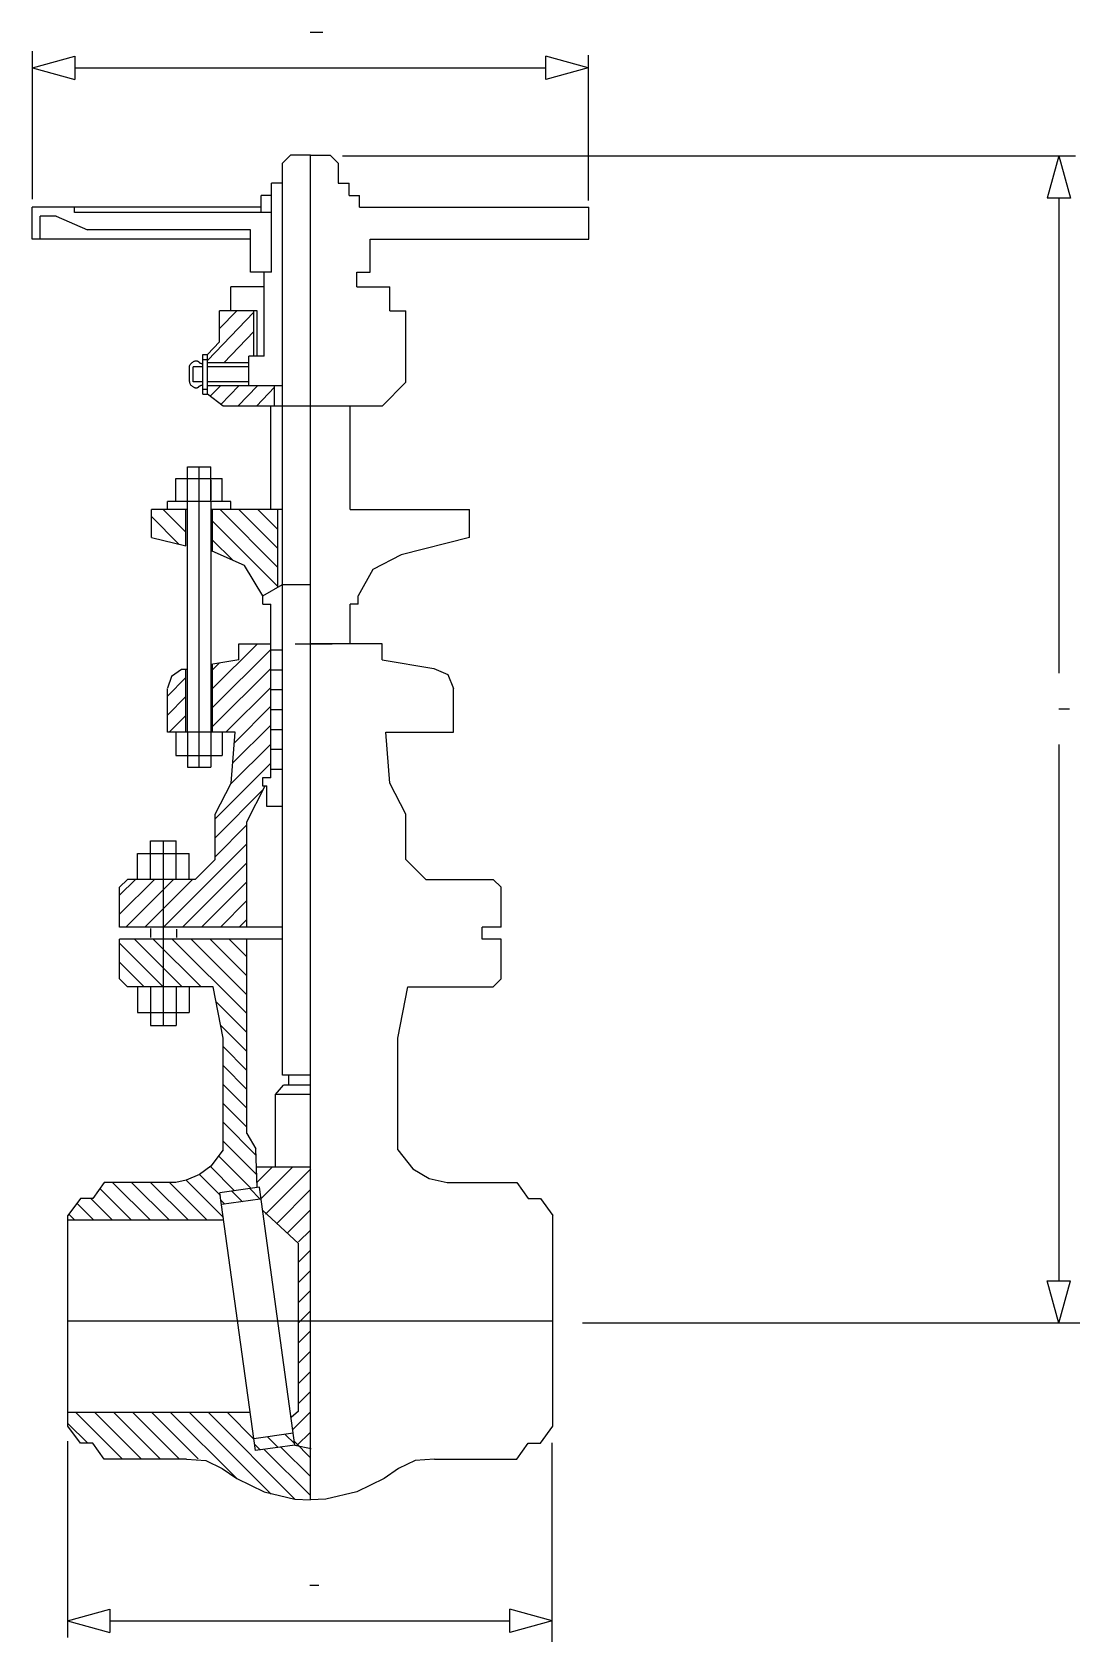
# Model space of a CAD drawing. Extents: x 729 to 1316, y 149 to 1051.
import ezdxf

# ---------------------------------------------------------------- set-up
doc = ezdxf.new("R2010")
doc.units = 0
doc.header["$MEASUREMENT"] = 0
doc.layers.add('1', color=7, linetype='CONTINUOUS')

msp = doc.modelspace()

# ---------------------------------------------------------------- linework, layer by layer
at = {"layer": '1', "color": 5, "linetype": 'Continuous'}
for p, q in [((885.09, 1050.95), (892.09, 1050.95)), ((1304.53, 671.98), (1310.53, 671.98)), ((884.84, 181.09), (889.84, 181.09))]:
    msp.add_line(p, q, dxfattribs=at)
at = {"layer": '1', "color": 3, "linetype": 'Continuous'}
for p, q in [((729.45, 957.44), (729.45, 1040.36)), ((729.45, 1030.95), (753.16, 1037.51)), ((753.16, 1037.51), (753.16, 1024.39)), ((753.16, 1037.51), (753.16, 1024.39)), ((1017.03, 1024.39), (1017.03, 1037.51)), ((1040.74, 1030.95), (1017.03, 1037.51)), ((1017.03, 1024.39), (1017.03, 1037.51)), ((1040.74, 1038.01), (1040.74, 956.69)), ((729.45, 1030.95), (753.16, 1024.39)), ((753.16, 1030.95), (1017.03, 1030.95)), ((1040.74, 1030.95), (1017.03, 1024.39)), ((903.04, 981.66), (1313.94, 981.66)), ((1304.53, 981.66), (1297.97, 957.95)), ((1304.53, 981.66), (1311.08, 957.95)), ((1311.08, 957.95), (1297.97, 957.95)), ((1311.08, 957.95), (1297.97, 957.95)), ((1304.53, 957.95), (1304.53, 691.98)), ((1304.53, 651.98), (1304.53, 351.51)), ((856.54, 403.91), (834.48, 400.87)), ((854.38, 256.44), (834.48, 400.87)), ((857.06, 397.24), (835.39, 394.25)), ((847.11, 395.86), (841.18, 401.79)), ((857.06, 397.24), (851.14, 403.16)), ((876.44, 259.5), (856.54, 403.91)), ((837.17, 394.49), (835.06, 396.6)), ((1297.97, 351.51), (1311.08, 351.51)), ((1304.53, 327.79), (1297.97, 351.51)), ((1297.97, 351.51), (1311.08, 351.51)), ((1304.53, 327.79), (1311.08, 351.51)), ((1316.29, 327.79), (1037.69, 327.79)), ((749.12, 261.8), (749.12, 151.69)), ((875.52, 266.11), (853.47, 263.07)), ((866.99, 258.18), (861.06, 264.12)), ((876.35, 260.15), (871.01, 265.49)), ((857.05, 256.81), (853.89, 259.97)), ((876.44, 259.48), (854.38, 256.44)), ((1020.56, 149.33), (1020.56, 260.78)), ((749.12, 161.09), (772.83, 167.65)), ((772.83, 167.65), (772.83, 154.54)), ((772.83, 167.65), (772.83, 154.54)), ((996.84, 154.54), (996.84, 167.65)), ((1020.56, 161.09), (996.84, 167.65)), ((996.84, 154.54), (996.84, 167.65)), ((749.12, 161.09), (772.83, 154.54)), ((772.83, 161.09), (996.84, 161.09)), ((1020.56, 161.09), (996.84, 154.54))]:
    msp.add_line(p, q, dxfattribs=at)
at = {"layer": '1', "color": 7, "linetype": 'Continuous'}
for p, q in [((869.58, 977.61), (874.03, 982.06)), ((869.58, 466.74), (869.58, 977.61)), ((885.17, 982.06), (874.03, 982.06)), ((885.17, 982.06), (896.31, 982.06)), ((885.17, 228.82), (885.17, 982.06)), ((900.76, 977.61), (896.31, 982.06)), ((900.76, 977.61), (900.76, 966.47)), ((863.41, 916.45), (863.41, 966.47)), ((869.17, 966.47), (863.41, 966.47)), ((900.76, 966.47), (906.94, 966.47)), ((906.94, 959.54), (906.94, 966.47)), ((857.64, 949.87), (857.64, 959.54)), ((863.41, 959.54), (857.64, 959.54)), ((906.94, 959.54), (912.7, 959.54)), ((912.7, 952.86), (912.7, 959.54)), ((857.64, 952.86), (729.24, 952.86)), ((729.24, 935.04), (729.24, 952.86)), ((733.67, 935.04), (733.67, 947.92)), ((742.61, 947.92), (733.67, 947.92)), ((742.61, 947.92), (760.3, 940.24)), ((752.99, 949.87), (752.99, 952.86)), ((863.41, 949.87), (752.99, 949.87)), ((912.7, 952.86), (1041.09, 952.86)), ((1041.09, 935.04), (1041.09, 952.86)), ((851.62, 940.24), (760.3, 940.24)), ((851.62, 916.45), (851.62, 940.24)), ((851.62, 935.04), (729.24, 935.04)), ((918.71, 935.04), (1041.09, 935.04)), ((918.71, 916.45), (918.71, 935.04)), ((863.41, 916.45), (851.62, 916.45)), ((859.22, 869.39), (859.22, 916.45)), ((911.12, 908.31), (911.12, 916.45)), ((911.12, 916.45), (918.71, 916.45)), ((840.62, 894.94), (840.62, 908.31)), ((859.22, 908.31), (840.62, 908.31)), ((911.12, 908.31), (929.72, 908.31)), ((929.72, 894.94), (929.72, 908.31)), ((855.27, 894.94), (834.26, 894.94)), ((834.26, 877.44), (834.26, 894.94)), ((853.4, 869.39), (853.4, 894.94)), ((855.27, 869.39), (855.27, 894.94)), ((929.72, 894.94), (938.63, 894.94)), ((938.63, 854.85), (938.63, 894.94)), ((834.26, 877.44), (827.54, 870.44)), ((824.82, 848.17), (824.82, 870.44)), ((824.82, 870.44), (827.54, 870.44)), ((824.82, 867.52), (827.54, 867.52)), ((827.54, 848.17), (827.54, 870.44)), ((850.71, 865.68), (827.54, 865.68)), ((859.22, 869.39), (850.71, 869.39)), ((850.71, 853.24), (850.71, 869.39)), ((817.34, 855.29), (817.34, 863.29)), ((824.82, 863.45), (819.44, 863.45)), ((819.44, 855.16), (819.44, 863.45)), ((850.71, 863.45), (827.54, 863.45)), ((824.82, 855.16), (819.44, 855.16)), ((824.82, 851.08), (827.54, 851.08)), ((824.82, 848.17), (827.54, 848.17)), ((850.71, 855.16), (827.54, 855.16)), ((869.58, 852.92), (827.54, 852.92)), ((836.17, 841.49), (827.54, 848.17)), ((865.11, 841.83), (865.11, 852.92)), ((938.63, 854.85), (925.27, 841.49)), ((865.11, 841.49), (836.17, 841.49)), ((862.89, 783.57), (862.89, 841.49)), ((925.27, 841.49), (862.89, 841.49)), ((907.44, 783.57), (907.44, 841.49)), ((816.31, 807.51), (829.29, 807.51)), ((816.31, 801.01), (816.31, 807.51)), ((829.29, 801.01), (829.29, 807.51)), ((809.81, 801.01), (835.79, 801.01)), ((809.81, 788.02), (809.81, 801.01)), ((816.31, 788.02), (816.31, 801.01)), ((816.31, 788.99), (816.31, 800.04)), ((829.29, 788.02), (829.29, 801.01)), ((829.29, 800.04), (829.29, 788.99)), ((835.79, 788.02), (835.79, 801.01)), ((840.62, 788.02), (804.98, 788.02)), ((804.98, 783.57), (804.98, 788.02)), ((816.31, 658.83), (816.31, 788.02)), ((829.29, 788.02), (829.29, 658.83)), ((840.62, 783.57), (840.62, 788.02)), ((816.31, 783.57), (796.07, 783.57)), ((796.07, 767.94), (796.07, 783.57)), ((815.41, 763.29), (815.41, 783.57)), ((869.58, 783.57), (829.29, 783.57)), ((830.18, 783.57), (830.18, 760.19)), ((866.98, 740.12), (866.98, 783.57)), ((907.44, 783.57), (974.27, 783.57)), ((974.27, 767.98), (974.27, 783.57)), ((796.07, 767.94), (815.41, 763.29)), ((974.27, 767.98), (936.02, 758.24)), ((848.22, 752.13), (830.18, 760.19)), ((936.02, 758.24), (920.16, 750.04)), ((858.46, 735.26), (848.22, 752.13)), ((920.16, 750.04), (911.9, 735.25)), ((858.44, 735.25), (869.58, 741.61)), ((869.58, 741.61), (885.17, 741.61)), ((858.44, 730.6), (858.44, 735.25)), ((858.44, 730.6), (862.89, 730.6)), ((862.89, 633.31), (862.89, 730.6)), ((911.9, 730.6), (907.44, 730.6)), ((907.44, 708.33), (907.44, 730.6)), ((911.9, 730.6), (911.9, 735.25)), ((845.08, 699.41), (845.08, 708.33)), ((845.08, 708.33), (862.89, 708.33)), ((862.89, 704.98), (869.58, 704.98)), ((876.69, 708.33), (897.29, 708.33)), ((925.27, 708.33), (885.17, 708.33)), ((925.27, 699.41), (925.27, 708.33)), ((845.08, 699.41), (829.29, 696.72)), ((830.18, 696.87), (830.18, 658.83)), ((925.27, 699.41), (954.23, 694.47)), ((954.23, 694.47), (962.11, 691.22)), ((807.22, 689.99), (804.98, 683.43)), ((812.89, 693.98), (807.22, 689.99)), ((816.31, 693.93), (812.89, 693.98)), ((815.41, 658.83), (815.41, 693.94)), ((862.89, 693.84), (869.58, 693.84)), ((962.11, 691.22), (965.36, 683.33)), ((804.98, 658.83), (804.98, 683.33)), ((862.89, 682.7), (869.58, 682.7)), ((965.36, 658.83), (965.36, 683.33)), ((862.89, 671.56), (869.58, 671.56)), ((843, 658.83), (804.98, 658.83)), ((809.81, 658.83), (809.81, 645.81)), ((816.31, 658.83), (816.31, 645.81)), ((829.29, 658.83), (829.29, 645.81)), ((835.79, 658.83), (835.79, 645.81)), ((840.66, 630.35), (843, 658.83)), ((862.89, 660.42), (869.58, 660.42)), ((927.33, 658.83), (965.36, 658.83)), ((929.69, 630.32), (927.33, 658.83)), ((816.31, 657.83), (816.31, 646.77)), ((829.29, 657.83), (829.29, 646.77)), ((862.89, 649.29), (869.58, 649.29)), ((809.81, 645.81), (835.79, 645.81)), ((816.31, 645.81), (816.31, 639.31)), ((829.29, 645.81), (829.29, 639.31)), ((816.31, 639.31), (829.29, 639.31)), ((862.89, 633.31), (858.23, 633.31)), ((858.23, 633.31), (858.23, 628.81)), ((862.89, 638.15), (869.58, 638.15)), ((831.71, 612.87), (840.66, 630.35)), ((849.53, 608.55), (859.89, 628.81)), ((858.23, 628.81), (860.73, 628.81)), ((860.73, 617.3), (860.73, 628.81)), ((938.63, 612.86), (929.69, 630.32)), ((869.58, 617.3), (860.73, 617.3)), ((831.71, 587.55), (831.71, 612.87)), ((849.53, 549.68), (849.53, 608.55)), ((938.63, 587.55), (938.63, 612.86)), ((795.53, 598.06), (809.96, 598.06)), ((795.53, 590.85), (795.53, 598.06)), ((809.96, 590.85), (809.96, 598.06)), ((788.32, 590.85), (817.19, 590.85)), ((788.32, 576.41), (788.32, 590.85)), ((795.53, 576.41), (795.53, 590.85)), ((795.53, 577.49), (795.53, 589.77)), ((809.96, 576.41), (809.96, 590.85)), ((809.96, 577.49), (809.96, 589.77)), ((817.19, 576.41), (817.19, 590.85)), ((831.71, 587.55), (820.58, 576.41)), ((938.63, 587.55), (949.77, 576.41)), ((778.25, 571.96), (782.71, 576.41)), ((778.25, 549.68), (778.25, 571.96)), ((820.58, 576.41), (782.71, 576.41)), ((949.77, 576.41), (987.64, 576.41)), ((992.09, 571.96), (987.64, 576.41)), ((992.09, 549.68), (992.09, 571.96)), ((869.58, 549.68), (778.25, 549.68)), ((869.58, 543), (778.25, 543)), ((778.25, 520.73), (778.25, 543)), ((795.51, 548.92), (795.51, 543.84)), ((810.04, 548.56), (810.04, 543.84)), ((849.53, 433.99), (849.53, 543)), ((981.45, 543), (981.45, 549.68)), ((992.09, 549.68), (981.45, 549.68)), ((992.09, 543), (981.45, 543)), ((992.09, 520.73), (992.09, 543)), ((778.25, 520.73), (782.71, 516.27)), ((830.57, 516.27), (782.71, 516.27)), ((788.32, 516.27), (788.32, 501.84)), ((795.53, 516.27), (795.53, 501.84)), ((795.53, 515.19), (795.53, 502.92)), ((809.96, 516.27), (809.96, 501.84)), ((809.96, 515.19), (809.96, 502.92)), ((817.19, 516.27), (817.19, 501.84)), ((836.17, 487.41), (830.57, 516.27)), ((934.17, 487.41), (939.76, 516.27)), ((939.76, 516.27), (987.64, 516.27)), ((992.09, 520.73), (987.64, 516.27)), ((788.32, 501.84), (817.19, 501.84)), ((795.53, 501.84), (795.53, 494.62)), ((809.96, 501.84), (809.96, 494.62)), ((795.53, 494.62), (809.96, 494.62)), ((836.17, 424.94), (836.17, 487.41)), ((934.17, 424.94), (934.17, 487.41)), ((865.51, 455.86), (870.14, 461.22)), ((885.17, 466.74), (869.58, 466.74)), ((885.17, 461.22), (870.14, 461.22)), ((873.06, 461.22), (873.06, 466.74)), ((865.51, 415.12), (865.51, 455.86)), ((885.17, 455.86), (865.51, 455.86)), ((849.53, 433.99), (854.55, 425.44)), ((836.17, 424.94), (829.34, 415.78)), ((855.3, 403.79), (854.55, 425.44)), ((934.17, 424.94), (942.5, 414.32)), ((829.34, 415.78), (822.99, 411.08)), ((885.17, 415.12), (854.9, 415.12)), ((863.72, 415.12), (855.2, 406.59)), ((875.04, 415.12), (857.42, 397.49)), ((769.49, 406.69), (763.25, 397.71)), ((809.7, 406.69), (769.49, 406.69)), ((815.5, 407.96), (809.68, 406.69)), ((822.99, 411.08), (815.5, 407.96)), ((885.48, 414.24), (860.05, 388.81)), ((942.5, 414.32), (951.76, 408.82)), ((951.76, 408.82), (961.87, 406.69)), ((961.87, 406.69), (1000.84, 406.69)), ((1000.84, 406.69), (1007.09, 397.71)), ((756.23, 397.71), (749.29, 388.2)), ((763.25, 397.71), (756.23, 397.71)), ((885.17, 402.61), (866.27, 383.72)), ((1007.09, 397.71), (1014.11, 397.71)), ((1014.11, 397.71), (1021.04, 388.2)), ((749.29, 270.12), (749.29, 388.2)), ((858.31, 391.07), (878.49, 372.44)), ((885.17, 391.3), (872.16, 378.29)), ((1021.04, 270.12), (1021.04, 388.2)), ((836.59, 385.48), (749.29, 385.48)), ((885.17, 379.99), (878.49, 373.31)), ((878.49, 278.61), (878.49, 372.44)), ((885.17, 368.67), (878.49, 361.99)), ((885.17, 357.36), (878.49, 350.68)), ((885.17, 346.05), (878.49, 339.37)), ((885.17, 334.74), (878.49, 328.06)), ((885.17, 323.43), (878.49, 316.74)), ((885.17, 312.11), (878.49, 305.43)), ((885.17, 300.79), (878.49, 294.11)), ((885.17, 289.48), (878.49, 282.79)), ((851.44, 277.79), (749.29, 277.79)), ((878.49, 278.61), (874.31, 274.95)), ((885.17, 278.16), (875.24, 268.23)), ((756.23, 260.61), (749.29, 270.12)), ((885.17, 266.85), (877.58, 259.26)), ((1014.11, 260.61), (1021.04, 270.12)), ((763.25, 260.61), (756.23, 260.61)), ((769.49, 251.64), (763.25, 260.61)), ((876.44, 259.5), (885.66, 257.52)), ((1000.84, 251.64), (1007.09, 260.61)), ((1007.09, 260.61), (1014.11, 260.61)), ((815.75, 251.64), (769.49, 251.64)), ((815.75, 251.64), (826.5, 250.86)), ((826.5, 250.86), (835.77, 246.41)), ((835.77, 246.41), (843.88, 240.72)), ((934.57, 246.41), (926.46, 240.72)), ((943.83, 250.86), (934.57, 246.41)), ((954.59, 251.64), (943.83, 250.86)), ((954.59, 251.64), (1000.84, 251.64)), ((843.88, 240.72), (859.26, 233.28)), ((926.46, 240.72), (911.08, 233.28)), ((859.26, 233.28), (876.51, 229.31)), ((876.51, 229.31), (885.17, 228.82)), ((893.83, 229.31), (885.17, 228.82)), ((911.08, 233.28), (893.83, 229.31))]:
    msp.add_line(p, q, dxfattribs=at)
at = {"layer": '1', "color": 4, "linetype": 'Continuous'}
for p, q in [((853.4, 894.06), (827.54, 867.12)), ((843.85, 894.94), (834.26, 884.95)), ((853.4, 883.24), (836.55, 865.68)), ((834.7, 852.92), (829.03, 847.02)), ((845.09, 852.92), (834.99, 842.4)), ((855.49, 852.92), (844.51, 841.49)), ((865.11, 852.11), (854.91, 841.49)), ((822.8, 639.31), (822.8, 807.51)), ((811.42, 764.24), (796.07, 779.59)), ((815.41, 770.86), (802.7, 783.57)), ((866.98, 740.5), (830.18, 777.3)), ((866.98, 751.11), (834.52, 783.57)), ((866.98, 761.71), (845.12, 783.57)), ((866.98, 772.32), (855.73, 783.57)), ((841.94, 754.94), (830.18, 766.69)), ((855.46, 708.33), (830.18, 683.05)), ((862.89, 705.16), (830.18, 672.44)), ((834.06, 697.53), (830.18, 693.66)), ((862.89, 694.55), (830.18, 661.84)), ((815.41, 689.49), (804.98, 679.06)), ((815.41, 678.88), (804.98, 668.45)), ((862.89, 683.94), (837.78, 658.83)), ((815.41, 668.27), (805.97, 658.83)), ((862.89, 673.34), (842.52, 652.96)), ((862.89, 662.73), (841.57, 641.41)), ((862.89, 652.12), (840.62, 629.85)), ((862.89, 641.52), (831.71, 610.34)), ((858.95, 626.96), (831.71, 599.73)), ((849.53, 606.94), (831.71, 589.12)), ((802.76, 494.62), (802.76, 598.06)), ((849.53, 596.33), (802.89, 549.68)), ((849.53, 585.72), (813.49, 549.68)), ((787.19, 576.41), (778.25, 567.48)), ((797.79, 576.41), (778.25, 556.87)), ((808.4, 576.41), (781.67, 549.68)), ((819.01, 576.41), (792.28, 549.68)), ((849.53, 575.11), (824.1, 549.68)), ((849.53, 564.51), (834.71, 549.68)), ((849.53, 553.89), (845.32, 549.68)), ((813.25, 516.27), (786.52, 543)), ((823.86, 516.27), (797.13, 543)), ((849.53, 501.2), (807.73, 543)), ((849.53, 511.81), (818.34, 543)), ((849.53, 522.41), (828.94, 543)), ((849.53, 533.02), (839.55, 543)), ((802.64, 516.27), (778.25, 540.66)), ((792.04, 516.27), (778.25, 530.06)), ((849.53, 490.59), (832.19, 507.92)), ((849.53, 479.99), (834.74, 494.77)), ((849.53, 469.38), (836.17, 482.74)), ((849.53, 458.77), (836.17, 472.14)), ((849.53, 448.17), (836.17, 461.53)), ((849.53, 437.56), (836.17, 450.93)), ((854.68, 421.81), (836.17, 440.32)), ((855.06, 410.82), (836.17, 429.71)), ((842.67, 402), (829.14, 415.52)), ((851.99, 403.28), (833.68, 421.6)), ((795.56, 385.48), (774.34, 406.69)), ((806.16, 385.48), (784.95, 406.69)), ((816.77, 385.48), (795.56, 406.69)), ((827.38, 385.48), (806.16, 406.69)), ((836.37, 387.08), (815.5, 407.96)), ((834.68, 399.38), (822.99, 411.08)), ((774.34, 385.48), (762.11, 397.71)), ((784.95, 385.48), (767.41, 403.02)), ((753.13, 385.48), (749.76, 388.84)), ((763.74, 385.48), (754.23, 394.98)), ((749.29, 329.16), (1021.05, 329.16)), ((760.35, 260.61), (749.29, 271.67)), ((779.93, 251.64), (753.77, 277.79)), ((790.54, 251.64), (764.38, 277.79)), ((801.14, 251.64), (774.99, 277.79)), ((811.75, 251.64), (785.59, 277.79)), ((822.22, 251.78), (796.2, 277.79)), ((843.88, 240.72), (806.81, 277.79)), ((863.21, 231.99), (817.41, 277.79)), ((876.51, 229.31), (828.02, 277.79)), ((853.49, 262.93), (838.63, 277.79)), ((885.17, 231.25), (859.3, 257.12)), ((885.17, 241.86), (868.62, 258.41)), ((885.17, 252.46), (876.17, 261.46))]:
    msp.add_line(p, q, dxfattribs=at)
at = {"layer": '1', "color": 7, "linetype": 'Continuous'}
for points in [[(817.33, 863.3, -0.051729), (817.38, 863.76, -0.04396), (817.53, 864.24, -0.038152), (817.77, 864.72, -0.034218), (818.1, 865.19, -0.031891), (818.49, 865.63, -0.030959), (818.95, 866.02, -0.031326), (819.44, 866.35, -0.033031), (819.97, 866.6, -0.036239), (820.49, 866.78, -0.041209), (821, 866.86, -0.048151), (821.48, 866.85, -0.056819), (821.92, 866.76, -0.065743), (822.28, 866.57, -0.07178), (822.57, 866.31, -0.07178)], [(822.57, 866.31, 0.181667), (822.57, 866.25, 0.087732), (822.61, 866.17, 0.043527), (822.7, 866.09, 0.026108), (822.82, 865.99, 0.018199), (822.97, 865.88, 0.014216), (823.16, 865.78, 0.012175), (823.36, 865.67, 0.011297), (823.57, 865.58, 0.011297), (823.79, 865.49, 0.012175), (824, 865.41, 0.014216), (824.21, 865.35, 0.018199), (824.39, 865.31, 0.026108), (824.54, 865.29, 0.043527), (824.66, 865.29, 0.087732), (824.75, 865.31, 0.181667), (824.79, 865.35, 0.181667)], [(817.33, 855.29, 0.054607), (817.4, 854.8, 0.04596), (817.57, 854.28, 0.039738), (817.85, 853.76, 0.035752), (818.23, 853.27, 0.033655), (818.68, 852.82, 0.033217), (819.19, 852.43, 0.034385), (819.74, 852.11, 0.037296), (820.3, 851.89, 0.042246), (820.86, 851.77, 0.049567), (821.38, 851.75, 0.059172), (821.86, 851.84, 0.069535), (822.26, 852.03, 0.076814), (822.57, 852.31, 0.076814)], [(822.57, 852.31, -0.181667), (822.57, 852.37, -0.087732), (822.61, 852.44, -0.043527), (822.7, 852.53, -0.026108), (822.82, 852.63, -0.018199), (822.97, 852.73, -0.014216), (823.16, 852.84, -0.012175), (823.36, 852.94, -0.011297), (823.57, 853.04, -0.011297), (823.79, 853.13, -0.012175), (824, 853.2, -0.014216), (824.21, 853.26, -0.018199), (824.39, 853.3, -0.026108), (824.54, 853.32, -0.043527), (824.66, 853.32, -0.087732), (824.75, 853.3, -0.181667), (824.79, 853.26, -0.181667)]]:
    msp.add_lwpolyline(points, format="xyb", dxfattribs=at)

doc.saveas('drawing.dxf')
